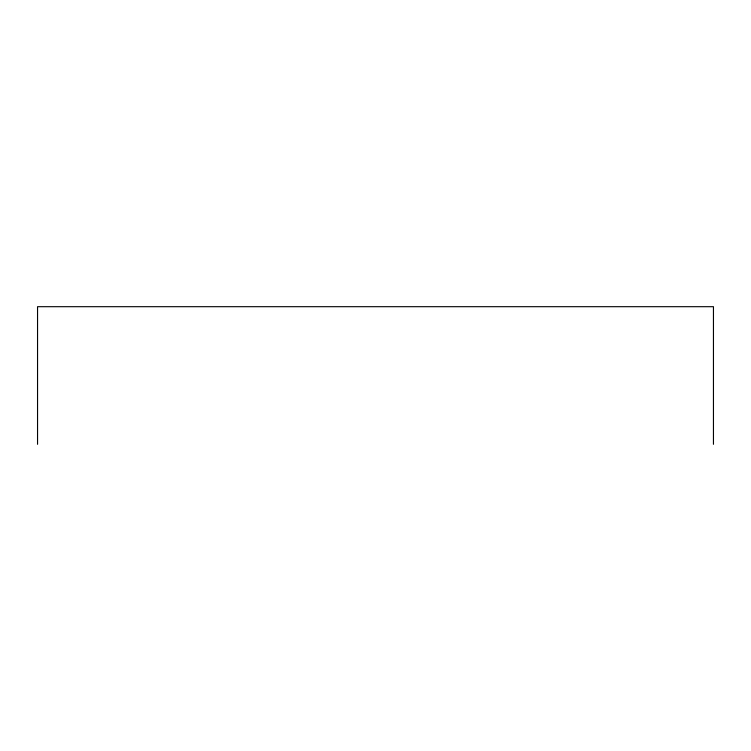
<?xml version="1.0" encoding="UTF-8"?>
<svg xmlns="http://www.w3.org/2000/svg" width="751" height="751" viewBox="0 0 751 751"><rect width="100%" height="100%" fill="white"/><g stroke="black" fill="none" stroke-linecap="round" stroke-linejoin="round"><path stroke-width="1.13" d="M713.45 444.31L713.45 306.69L37.55 306.69L37.55 444.31"/></g></svg>
